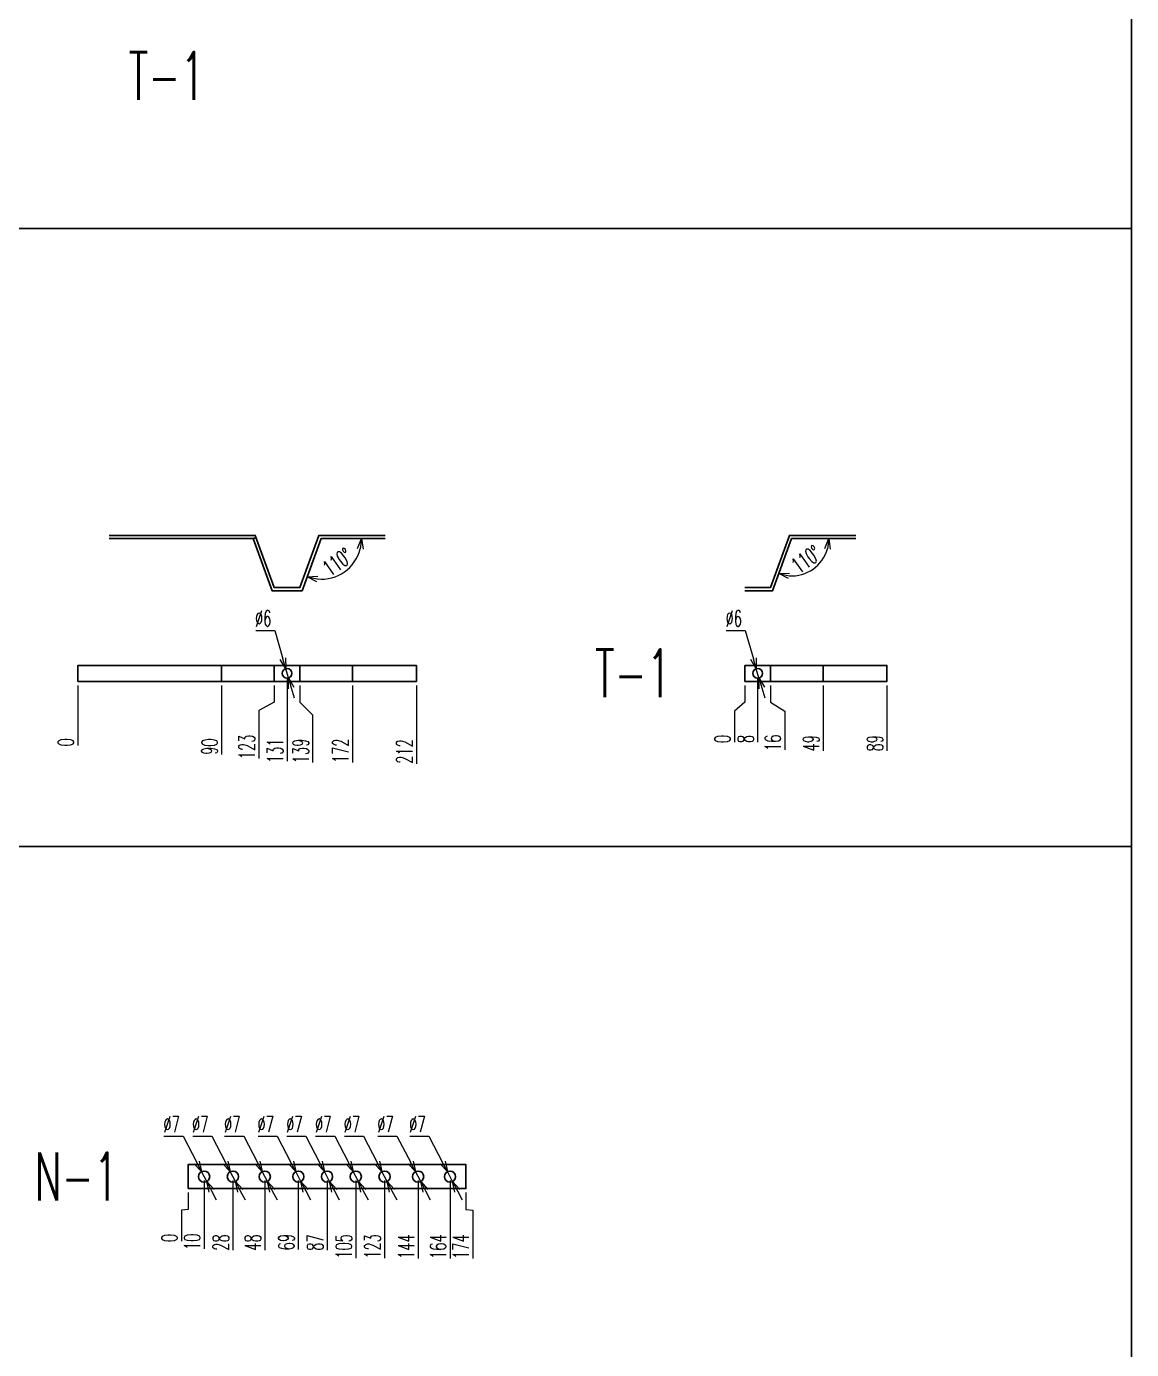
# Model space of a CAD drawing. Header units: millimetres. Extents: x 123558 to 149079, y -1073 to 14418.
# Drawn here: x 131531 to 132223, y 5235 to 6064 of the extents above; entities that cross this region are included whole.
import ezdxf
from ezdxf.enums import TextEntityAlignment as Align

# ---------------------------------------------------------------- set-up
doc = ezdxf.new("R2010")
doc.units = ezdxf.units.MM
doc.header["$LTSCALE"] = 3
doc.layers.add('@.VISIBLE', color=7, linetype='Continuous')
doc.styles.add('Ann_w01', font='romans.shx', dxfattribs={"width": 0.6, "bigfont": 'chineset.shx'})
doc.dimstyles.new('Dim 01_SC05', dxfattribs={"dimscale": 5, "dimtxt": 2, "dimasz": 1.3, "dimexe": 0.5, "dimexo": 0.5, "dimgap": 0.5, "dimtad": 1, "dimtoh": 1, "dimdec": 1, "dimzin": 12, "dimdsep": 46, "dimtxsty": 'Ann_w01', "dimblk": 'OPEN30', "dimcen": 1.5, "dimclrd": 6, "dimclre": 6, "dimclrt": 3, "dimadec": 1, "dimazin": 3, "dimtm": 1e-09, "dimtfac": 1, "dimtdec": 1, "dimtmove": 0, "dimatfit": 3, "dimldrblk": 'OPEN30', "dimfxl": 1, "dimtolj": 1, "dimlwd": 20, "dimlwe": 20, "dimarcsym": 0})

# ---------------------------------------------------------------- blocks, each defined once
blk = doc.blocks.new('*D402')
at = {"layer": '@.VISIBLE', "color": 6, "lineweight": 20, "transparency": 16777216}
blk.add_line((131563.38, 5651.13), (131563.38, 5613.46), dxfattribs=at)
at = {"layer": 'Defpoints', "color": 0, "transparency": 16777216}
for p in [(131563.38, 5658.63), (131563.38, 5653.63), (131563.38, 5619.96)]:
    blk.add_point(p, dxfattribs=at)
at = {"layer": '@.VISIBLE', "color": 3, "transparency": 16777216, "insert": (131555.88, 5615.46), "char_height": 10, "attachment_point": 5, "rotation": 90, "style": 'Ann_w01'}
blk.add_mtext('\\A1;0', dxfattribs=at)
blk = doc.blocks.new('_Open30')
at = {"color": 0, "linetype": 'ByBlock', "lineweight": -2}
for p, q in [((-1, 0.27), (0, 0)), ((0, 0), (-1, -0.27)), ((0, 0), (-1, 0))]:
    blk.add_line(p, q, dxfattribs=at)
blk = doc.blocks.new('*D403')
at = {"layer": '@.VISIBLE', "color": 6, "lineweight": 20, "transparency": 16777216}
blk.add_line((131653.38, 5651.13), (131653.38, 5607.89), dxfattribs=at)
at = {"layer": 'Defpoints', "color": 0, "transparency": 16777216}
for p in [(131563.38, 5658.63), (131653.38, 5653.63), (131653.38, 5620.1)]:
    blk.add_point(p, dxfattribs=at)
at = {"layer": '@.VISIBLE', "color": 3, "transparency": 16777216, "insert": (131645.88, 5612.75), "char_height": 10, "attachment_point": 5, "rotation": 90, "style": 'Ann_w01'}
blk.add_mtext('\\A1;90', dxfattribs=at)
blk = doc.blocks.new('*D404')
at = {"layer": '@.VISIBLE', "color": 6, "lineweight": 20, "transparency": 16777216}
for p, q in [((131686.38, 5651.13), (131686.38, 5640.63)), ((131686.38, 5640.63), (131676.68, 5635.39)), ((131676.68, 5635.39), (131676.68, 5605.32))]:
    blk.add_line(p, q, dxfattribs=at)
at = {"layer": 'Defpoints', "color": 0, "transparency": 16777216}
for p in [(131563.38, 5658.63), (131686.38, 5653.63), (131676.68, 5622.39)]:
    blk.add_point(p, dxfattribs=at)
at = {"layer": '@.VISIBLE', "color": 3, "transparency": 16777216, "insert": (131669.18, 5612.6), "char_height": 10, "attachment_point": 5, "rotation": 90, "style": 'Ann_w01'}
blk.add_mtext('\\A1;123', dxfattribs=at)
blk = doc.blocks.new('*D405')
at = {"layer": '@.VISIBLE', "color": 6, "lineweight": 20, "transparency": 16777216}
blk.add_line((131694.38, 5656.13), (131694.38, 5603.75), dxfattribs=at)
at = {"layer": 'Defpoints', "color": 0, "transparency": 16777216}
for p in [(131563.38, 5658.63), (131694.38, 5658.63), (131694.38, 5619.1)]:
    blk.add_point(p, dxfattribs=at)
at = {"layer": '@.VISIBLE', "color": 3, "transparency": 16777216, "insert": (131686.88, 5610.17), "char_height": 10, "attachment_point": 5, "rotation": 90, "style": 'Ann_w01'}
blk.add_mtext('\\A1;131', dxfattribs=at)
blk = doc.blocks.new('*D406')
at = {"layer": '@.VISIBLE', "color": 6, "lineweight": 20, "transparency": 16777216}
for p, q in [((131702.38, 5651.13), (131702.38, 5640.63)), ((131702.38, 5640.63), (131710.41, 5632.67)), ((131710.41, 5632.67), (131710.41, 5602.89))]:
    blk.add_line(p, q, dxfattribs=at)
at = {"layer": 'Defpoints', "color": 0, "transparency": 16777216}
for p in [(131563.38, 5658.63), (131702.38, 5653.63), (131710.41, 5619.67)]:
    blk.add_point(p, dxfattribs=at)
at = {"layer": '@.VISIBLE', "color": 3, "transparency": 16777216, "insert": (131702.91, 5610.03), "char_height": 10, "attachment_point": 5, "rotation": 90, "style": 'Ann_w01'}
blk.add_mtext('\\A1;139', dxfattribs=at)
blk = doc.blocks.new('*D407')
at = {"layer": '@.VISIBLE', "color": 6, "lineweight": 20, "transparency": 16777216}
blk.add_line((131735.38, 5651.13), (131735.38, 5602.89), dxfattribs=at)
at = {"layer": 'Defpoints', "color": 0, "transparency": 16777216}
for p in [(131563.38, 5658.63), (131735.38, 5653.63), (131735.38, 5619.96)]:
    blk.add_point(p, dxfattribs=at)
at = {"layer": '@.VISIBLE', "color": 3, "transparency": 16777216, "insert": (131727.88, 5610.17), "char_height": 10, "attachment_point": 5, "rotation": 90, "style": 'Ann_w01'}
blk.add_mtext('\\A1;172', dxfattribs=at)
blk = doc.blocks.new('*D408')
at = {"layer": '@.VISIBLE', "color": 6, "lineweight": 20, "transparency": 16777216}
blk.add_line((131775.38, 5651.13), (131775.38, 5602.03), dxfattribs=at)
at = {"layer": 'Defpoints', "color": 0, "transparency": 16777216}
for p in [(131563.38, 5658.63), (131775.38, 5653.63), (131775.38, 5619.96)]:
    blk.add_point(p, dxfattribs=at)
at = {"layer": '@.VISIBLE', "color": 3, "transparency": 16777216, "insert": (131767.88, 5609.75), "char_height": 10, "attachment_point": 5, "rotation": 90, "style": 'Ann_w01'}
blk.add_mtext('\\A1;212', dxfattribs=at)
blk = doc.blocks.new('*D409')
at = {"layer": '@.VISIBLE', "color": 6, "lineweight": 20, "transparency": 16777216}
for p, q in [((131674.72, 5685.54), (131686.64, 5685.54)), ((131686.64, 5685.54), (131691.75, 5667.76)), ((131695.21, 5655.75), (131693.55, 5661.52)), ((131697, 5649.5), (131698.8, 5643.26))]:
    blk.add_line(p, q, dxfattribs=at)
at = {"layer": 'Defpoints', "color": 0, "transparency": 16777216}
for p in [(131693.55, 5661.52), (131695.21, 5655.75)]:
    blk.add_point(p, dxfattribs=at)
at = {"layer": '@.VISIBLE', "color": 6, "lineweight": 20, "transparency": 16777216, "xscale": 6.5, "yscale": 6.5, "zscale": 6.5}
for p, rotation in [((131693.55, 5661.52), 286.0304303626881), ((131695.21, 5655.75), 106.0304303626881)]:
    blk.add_blockref('_Open30', p, dxfattribs=dict(at, rotation=rotation))
at = {"layer": '@.VISIBLE', "color": 3, "transparency": 16777216, "insert": (131679.43, 5693.04), "char_height": 10, "attachment_point": 5, "style": 'Ann_w01'}
blk.add_mtext('\\A1;∅6', dxfattribs=at)
blk = doc.blocks.new('*D421')
at = {"layer": '@.VISIBLE', "color": 6, "lineweight": 20, "transparency": 16777216}
for p, q in [((131969.42, 5685.54), (131981.35, 5685.54)), ((131981.35, 5685.54), (131986.46, 5667.76)), ((131989.91, 5655.75), (131988.26, 5661.52)), ((131991.71, 5649.5), (131993.5, 5643.26))]:
    blk.add_line(p, q, dxfattribs=at)
at = {"layer": 'Defpoints', "color": 0, "transparency": 16777216}
for p in [(131988.26, 5661.52), (131989.91, 5655.75)]:
    blk.add_point(p, dxfattribs=at)
at = {"layer": '@.VISIBLE', "color": 6, "lineweight": 20, "transparency": 16777216, "xscale": 6.5, "yscale": 6.5, "zscale": 6.5}
for p, rotation in [((131988.26, 5661.52), 286.0304303632702), ((131989.91, 5655.75), 106.0304303632702)]:
    blk.add_blockref('_Open30', p, dxfattribs=dict(at, rotation=rotation))
at = {"layer": '@.VISIBLE', "color": 3, "transparency": 16777216, "insert": (131974.14, 5693.04), "char_height": 10, "attachment_point": 5, "style": 'Ann_w01'}
blk.add_mtext('\\A1;∅6', dxfattribs=at)
blk = doc.blocks.new('*D422')
at = {"color": 6, "lineweight": 20, "transparency": 16777216}
for p, q in [((131981.09, 5651.13), (131981.09, 5640.63)), ((131981.09, 5640.63), (131974.57, 5635.05)), ((131974.57, 5635.05), (131974.57, 5615.55))]:
    blk.add_line(p, q, dxfattribs=at)
at = {"layer": 'Defpoints', "color": 0, "transparency": 16777216}
for p in [(131981.09, 5658.63), (131981.09, 5653.63), (131974.57, 5622.05)]:
    blk.add_point(p, dxfattribs=at)
at = {"color": 3, "transparency": 16777216, "insert": (131967.07, 5617.55), "char_height": 10, "attachment_point": 5, "rotation": 90, "style": 'Ann_w01'}
blk.add_mtext('\\A1;0', dxfattribs=at)
blk = doc.blocks.new('*D423')
at = {"color": 6, "lineweight": 20, "transparency": 16777216}
blk.add_line((131989.09, 5656.13), (131989.09, 5615.55), dxfattribs=at)
at = {"layer": 'Defpoints', "color": 0, "transparency": 16777216}
for p in [(131981.09, 5658.63), (131989.09, 5658.63), (131989.09, 5622.05)]:
    blk.add_point(p, dxfattribs=at)
at = {"color": 3, "transparency": 16777216, "insert": (131981.59, 5617.55), "char_height": 10, "attachment_point": 5, "rotation": 90, "style": 'Ann_w01'}
blk.add_mtext('\\A1;8', dxfattribs=at)
blk = doc.blocks.new('*D424')
at = {"color": 6, "lineweight": 20, "transparency": 16777216}
for p, q in [((131997.09, 5651.13), (131997.09, 5640.63)), ((131997.09, 5640.63), (132006.16, 5635.05)), ((132006.16, 5635.05), (132006.16, 5610.7))]:
    blk.add_line(p, q, dxfattribs=at)
at = {"layer": 'Defpoints', "color": 0, "transparency": 16777216}
for p in [(131981.09, 5658.63), (131997.09, 5653.63), (132006.16, 5622.05)]:
    blk.add_point(p, dxfattribs=at)
at = {"color": 3, "transparency": 16777216, "insert": (131998.66, 5615.12), "char_height": 10, "attachment_point": 5, "rotation": 90, "style": 'Ann_w01'}
blk.add_mtext('\\A1;16', dxfattribs=at)
blk = doc.blocks.new('*D425')
at = {"color": 6, "lineweight": 20, "transparency": 16777216}
blk.add_line((132030.09, 5651.13), (132030.09, 5610.12), dxfattribs=at)
at = {"layer": 'Defpoints', "color": 0, "transparency": 16777216}
for p in [(131981.09, 5658.63), (132030.09, 5653.63), (132030.09, 5622.05)]:
    blk.add_point(p, dxfattribs=at)
at = {"color": 3, "transparency": 16777216, "insert": (132022.59, 5614.84), "char_height": 10, "attachment_point": 5, "rotation": 90, "style": 'Ann_w01'}
blk.add_mtext('\\A1;49', dxfattribs=at)
blk = doc.blocks.new('*D426')
at = {"color": 6, "lineweight": 20, "transparency": 16777216}
blk.add_line((132070.09, 5651.13), (132070.09, 5610.12), dxfattribs=at)
at = {"layer": 'Defpoints', "color": 0, "transparency": 16777216}
for p in [(131981.09, 5658.63), (132070.09, 5653.63), (132070.09, 5622.05)]:
    blk.add_point(p, dxfattribs=at)
at = {"color": 3, "transparency": 16777216, "insert": (132062.59, 5614.84), "char_height": 10, "attachment_point": 5, "rotation": 90, "style": 'Ann_w01'}
blk.add_mtext('\\A1;89', dxfattribs=at)
blk = doc.blocks.new('*D451')
at = {"color": 6, "lineweight": 20, "transparency": 16777216}
for p, q in [((131632.43, 5333.54), (131632.43, 5323.04)), ((131632.43, 5323.04), (131628.19, 5322.61)), ((131628.19, 5322.61), (131628.19, 5303.11))]:
    blk.add_line(p, q, dxfattribs=at)
at = {"layer": 'Defpoints', "color": 0, "transparency": 16777216}
for p in [(131632.43, 5343.54), (131632.43, 5336.04), (131628.19, 5309.61)]:
    blk.add_point(p, dxfattribs=at)
at = {"color": 3, "transparency": 16777216, "insert": (131620.69, 5305.11), "char_height": 10, "attachment_point": 5, "rotation": 90, "style": 'Ann_w01'}
blk.add_mtext('\\A1;0', dxfattribs=at)
blk = doc.blocks.new('*D452')
at = {"color": 6, "lineweight": 20, "transparency": 16777216}
blk.add_line((131642.43, 5341.04), (131642.43, 5298.25), dxfattribs=at)
at = {"layer": 'Defpoints', "color": 0, "transparency": 16777216}
for p in [(131632.43, 5343.54), (131642.43, 5343.54), (131642.43, 5309.61)]:
    blk.add_point(p, dxfattribs=at)
at = {"color": 3, "transparency": 16777216, "insert": (131634.93, 5302.68), "char_height": 10, "attachment_point": 5, "rotation": 90, "style": 'Ann_w01'}
blk.add_mtext('\\A1;10', dxfattribs=at)
blk = doc.blocks.new('*D453')
at = {"color": 6, "lineweight": 20, "transparency": 16777216}
blk.add_line((131660.43, 5341.04), (131660.43, 5297.39), dxfattribs=at)
at = {"layer": 'Defpoints', "color": 0, "transparency": 16777216}
for p in [(131632.43, 5343.54), (131660.43, 5343.54), (131660.43, 5309.61)]:
    blk.add_point(p, dxfattribs=at)
at = {"color": 3, "transparency": 16777216, "insert": (131652.93, 5302.25), "char_height": 10, "attachment_point": 5, "rotation": 90, "style": 'Ann_w01'}
blk.add_mtext('\\A1;28', dxfattribs=at)
blk = doc.blocks.new('*D454')
at = {"color": 6, "lineweight": 20, "transparency": 16777216}
blk.add_line((131680.43, 5341.04), (131680.43, 5297.39), dxfattribs=at)
at = {"layer": 'Defpoints', "color": 0, "transparency": 16777216}
for p in [(131632.43, 5343.54), (131680.43, 5343.54), (131680.43, 5309.61)]:
    blk.add_point(p, dxfattribs=at)
at = {"color": 3, "transparency": 16777216, "insert": (131672.93, 5302.25), "char_height": 10, "attachment_point": 5, "rotation": 90, "style": 'Ann_w01'}
blk.add_mtext('\\A1;48', dxfattribs=at)
blk = doc.blocks.new('*D455')
at = {"color": 6, "lineweight": 20, "transparency": 16777216}
blk.add_line((131701.43, 5341.04), (131701.43, 5297.96), dxfattribs=at)
at = {"layer": 'Defpoints', "color": 0, "transparency": 16777216}
for p in [(131632.43, 5343.54), (131701.43, 5343.54), (131701.43, 5309.61)]:
    blk.add_point(p, dxfattribs=at)
at = {"color": 3, "transparency": 16777216, "insert": (131693.93, 5302.54), "char_height": 10, "attachment_point": 5, "rotation": 90, "style": 'Ann_w01'}
blk.add_mtext('\\A1;69', dxfattribs=at)
blk = doc.blocks.new('*D456')
at = {"color": 6, "lineweight": 20, "transparency": 16777216}
blk.add_line((131719.43, 5341.04), (131719.43, 5297.39), dxfattribs=at)
at = {"layer": 'Defpoints', "color": 0, "transparency": 16777216}
for p in [(131632.43, 5343.54), (131719.43, 5343.54), (131719.43, 5309.61)]:
    blk.add_point(p, dxfattribs=at)
at = {"color": 3, "transparency": 16777216, "insert": (131711.93, 5302.25), "char_height": 10, "attachment_point": 5, "rotation": 90, "style": 'Ann_w01'}
blk.add_mtext('\\A1;87', dxfattribs=at)
blk = doc.blocks.new('*D457')
at = {"color": 6, "lineweight": 20, "transparency": 16777216}
blk.add_line((131737.43, 5341.04), (131737.43, 5292.54), dxfattribs=at)
at = {"layer": 'Defpoints', "color": 0, "transparency": 16777216}
for p in [(131632.43, 5343.54), (131737.43, 5343.54), (131737.43, 5309.61)]:
    blk.add_point(p, dxfattribs=at)
at = {"color": 3, "transparency": 16777216, "insert": (131729.93, 5299.82), "char_height": 10, "attachment_point": 5, "rotation": 90, "style": 'Ann_w01'}
blk.add_mtext('\\A1;105', dxfattribs=at)
blk = doc.blocks.new('*D458')
at = {"color": 6, "lineweight": 20, "transparency": 16777216}
blk.add_line((131755.43, 5341.04), (131755.43, 5292.54), dxfattribs=at)
at = {"layer": 'Defpoints', "color": 0, "transparency": 16777216}
for p in [(131632.43, 5343.54), (131755.43, 5343.54), (131755.43, 5309.61)]:
    blk.add_point(p, dxfattribs=at)
at = {"color": 3, "transparency": 16777216, "insert": (131747.93, 5299.82), "char_height": 10, "attachment_point": 5, "rotation": 90, "style": 'Ann_w01'}
blk.add_mtext('\\A1;123', dxfattribs=at)
blk = doc.blocks.new('*D459')
at = {"color": 6, "lineweight": 20, "transparency": 16777216}
blk.add_line((131776.43, 5341.04), (131776.43, 5292.25), dxfattribs=at)
at = {"layer": 'Defpoints', "color": 0, "transparency": 16777216}
for p in [(131632.43, 5343.54), (131776.43, 5343.54), (131776.43, 5309.61)]:
    blk.add_point(p, dxfattribs=at)
at = {"color": 3, "transparency": 16777216, "insert": (131768.93, 5299.68), "char_height": 10, "attachment_point": 5, "rotation": 90, "style": 'Ann_w01'}
blk.add_mtext('\\A1;144', dxfattribs=at)
blk = doc.blocks.new('*D460')
at = {"color": 6, "lineweight": 20, "transparency": 16777216}
blk.add_line((131796.43, 5341.04), (131796.43, 5292.25), dxfattribs=at)
at = {"layer": 'Defpoints', "color": 0, "transparency": 16777216}
for p in [(131632.43, 5343.54), (131796.43, 5343.54), (131796.43, 5309.61)]:
    blk.add_point(p, dxfattribs=at)
at = {"color": 3, "transparency": 16777216, "insert": (131788.93, 5299.68), "char_height": 10, "attachment_point": 5, "rotation": 90, "style": 'Ann_w01'}
blk.add_mtext('\\A1;164', dxfattribs=at)
blk = doc.blocks.new('*D461')
at = {"color": 6, "lineweight": 20, "transparency": 16777216}
for p, q in [((131806.43, 5333.54), (131806.43, 5323.04)), ((131806.43, 5323.04), (131810.71, 5322.61)), ((131810.71, 5322.61), (131810.71, 5292.25))]:
    blk.add_line(p, q, dxfattribs=at)
at = {"layer": 'Defpoints', "color": 0, "transparency": 16777216}
for p in [(131632.43, 5343.54), (131806.43, 5336.04), (131810.71, 5309.61)]:
    blk.add_point(p, dxfattribs=at)
at = {"color": 3, "transparency": 16777216, "insert": (131803.21, 5299.68), "char_height": 10, "attachment_point": 5, "rotation": 90, "style": 'Ann_w01'}
blk.add_mtext('\\A1;174', dxfattribs=at)
blk = doc.blocks.new('*D462')
at = {"color": 6, "lineweight": 20, "transparency": 16777216}
for p, q in [((131617.28, 5368.79), (131629.21, 5368.79)), ((131629.21, 5368.79), (131637.79, 5352.4)), ((131644.05, 5340.44), (131640.8, 5346.65)), ((131647.07, 5334.69), (131650.08, 5328.93))]:
    blk.add_line(p, q, dxfattribs=at)
at = {"layer": 'Defpoints', "color": 0, "transparency": 16777216}
for p in [(131640.8, 5346.65), (131644.05, 5340.44)]:
    blk.add_point(p, dxfattribs=at)
at = {"color": 6, "lineweight": 20, "transparency": 16777216, "xscale": 6.5, "yscale": 6.5, "zscale": 6.5}
for p, rotation in [((131640.8, 5346.65), 297.6362540732255), ((131644.05, 5340.44), 117.6362540732255)]:
    blk.add_blockref('_Open30', p, dxfattribs=dict(at, rotation=rotation))
at = {"color": 3, "transparency": 16777216, "insert": (131621.99, 5376.29), "char_height": 10, "attachment_point": 5, "style": 'Ann_w01'}
blk.add_mtext('\\A1;∅7', dxfattribs=at)
blk = doc.blocks.new('*D463')
at = {"color": 6, "lineweight": 20, "transparency": 16777216}
for p, q in [((131771.28, 5368.79), (131783.21, 5368.79)), ((131783.21, 5368.79), (131791.79, 5352.4)), ((131798.05, 5340.44), (131794.8, 5346.65)), ((131801.06, 5334.69), (131804.08, 5328.93))]:
    blk.add_line(p, q, dxfattribs=at)
at = {"layer": 'Defpoints', "color": 0, "transparency": 16777216}
for p in [(131794.8, 5346.65), (131798.05, 5340.44)]:
    blk.add_point(p, dxfattribs=at)
at = {"color": 6, "lineweight": 20, "transparency": 16777216, "xscale": 6.5, "yscale": 6.5, "zscale": 6.5}
for p, rotation in [((131794.8, 5346.65), 297.6362540730973), ((131798.05, 5340.44), 117.6362540730973)]:
    blk.add_blockref('_Open30', p, dxfattribs=dict(at, rotation=rotation))
at = {"color": 3, "transparency": 16777216, "insert": (131775.99, 5376.29), "char_height": 10, "attachment_point": 5, "style": 'Ann_w01'}
blk.add_mtext('\\A1;∅7', dxfattribs=at)
blk = doc.blocks.new('*D464')
at = {"color": 6, "lineweight": 20, "transparency": 16777216}
for p, q in [((131635.28, 5368.79), (131647.21, 5368.79)), ((131647.21, 5368.79), (131655.79, 5352.4)), ((131662.05, 5340.44), (131658.8, 5346.65)), ((131665.07, 5334.69), (131668.08, 5328.93))]:
    blk.add_line(p, q, dxfattribs=at)
at = {"layer": 'Defpoints', "color": 0, "transparency": 16777216}
for p in [(131658.8, 5346.65), (131662.05, 5340.44)]:
    blk.add_point(p, dxfattribs=at)
at = {"color": 6, "lineweight": 20, "transparency": 16777216, "xscale": 6.5, "yscale": 6.5, "zscale": 6.5}
for p, rotation in [((131658.8, 5346.65), 297.6362540729592), ((131662.05, 5340.44), 117.6362540729592)]:
    blk.add_blockref('_Open30', p, dxfattribs=dict(at, rotation=rotation))
at = {"color": 3, "transparency": 16777216, "insert": (131639.99, 5376.29), "char_height": 10, "attachment_point": 5, "style": 'Ann_w01'}
blk.add_mtext('\\A1;∅7', dxfattribs=at)
blk = doc.blocks.new('*D465')
at = {"color": 6, "lineweight": 20, "transparency": 16777216}
for p, q in [((131730.28, 5368.79), (131742.21, 5368.79)), ((131742.21, 5368.79), (131750.79, 5352.4)), ((131757.05, 5340.44), (131753.8, 5346.65)), ((131760.07, 5334.69), (131763.08, 5328.93))]:
    blk.add_line(p, q, dxfattribs=at)
at = {"layer": 'Defpoints', "color": 0, "transparency": 16777216}
for p in [(131753.8, 5346.65), (131757.05, 5340.44)]:
    blk.add_point(p, dxfattribs=at)
at = {"color": 6, "lineweight": 20, "transparency": 16777216, "xscale": 6.5, "yscale": 6.5, "zscale": 6.5}
for p, rotation in [((131753.8, 5346.65), 297.6362540737857), ((131757.05, 5340.44), 117.6362540737857)]:
    blk.add_blockref('_Open30', p, dxfattribs=dict(at, rotation=rotation))
at = {"color": 3, "transparency": 16777216, "insert": (131734.99, 5376.29), "char_height": 10, "attachment_point": 5, "style": 'Ann_w01'}
blk.add_mtext('\\A1;∅7', dxfattribs=at)
blk = doc.blocks.new('*D466')
at = {"color": 6, "lineweight": 20, "transparency": 16777216}
for p, q in [((131712.28, 5368.79), (131724.21, 5368.79)), ((131724.21, 5368.79), (131732.79, 5352.4)), ((131739.05, 5340.44), (131735.8, 5346.65)), ((131742.07, 5334.69), (131745.08, 5328.93))]:
    blk.add_line(p, q, dxfattribs=at)
at = {"layer": 'Defpoints', "color": 0, "transparency": 16777216}
for p in [(131735.8, 5346.65), (131739.05, 5340.44)]:
    blk.add_point(p, dxfattribs=at)
at = {"color": 6, "lineweight": 20, "transparency": 16777216, "xscale": 6.5, "yscale": 6.5, "zscale": 6.5}
for p, rotation in [((131735.8, 5346.65), 297.6362540736753), ((131739.05, 5340.44), 117.6362540736752)]:
    blk.add_blockref('_Open30', p, dxfattribs=dict(at, rotation=rotation))
at = {"color": 3, "transparency": 16777216, "insert": (131716.99, 5376.29), "char_height": 10, "attachment_point": 5, "style": 'Ann_w01'}
blk.add_mtext('\\A1;∅7', dxfattribs=at)
blk = doc.blocks.new('*D467')
at = {"color": 6, "lineweight": 20, "transparency": 16777216}
for p, q in [((131694.28, 5368.79), (131706.21, 5368.79)), ((131706.21, 5368.79), (131714.79, 5352.4)), ((131721.05, 5340.44), (131717.8, 5346.65)), ((131724.07, 5334.69), (131727.08, 5328.93))]:
    blk.add_line(p, q, dxfattribs=at)
at = {"layer": 'Defpoints', "color": 0, "transparency": 16777216}
for p in [(131717.8, 5346.65), (131721.05, 5340.44)]:
    blk.add_point(p, dxfattribs=at)
at = {"color": 6, "lineweight": 20, "transparency": 16777216, "xscale": 6.5, "yscale": 6.5, "zscale": 6.5}
for p, rotation in [((131717.8, 5346.65), 297.6362540732532), ((131721.05, 5340.44), 117.6362540732532)]:
    blk.add_blockref('_Open30', p, dxfattribs=dict(at, rotation=rotation))
at = {"color": 3, "transparency": 16777216, "insert": (131698.99, 5376.29), "char_height": 10, "attachment_point": 5, "style": 'Ann_w01'}
blk.add_mtext('\\A1;∅7', dxfattribs=at)
blk = doc.blocks.new('*D468')
at = {"color": 6, "lineweight": 20, "transparency": 16777216}
for p, q in [((131676.28, 5368.79), (131688.21, 5368.79)), ((131688.21, 5368.79), (131696.79, 5352.4)), ((131703.05, 5340.44), (131699.8, 5346.65)), ((131706.07, 5334.69), (131709.08, 5328.93))]:
    blk.add_line(p, q, dxfattribs=at)
at = {"layer": 'Defpoints', "color": 0, "transparency": 16777216}
for p in [(131699.8, 5346.65), (131703.05, 5340.44)]:
    blk.add_point(p, dxfattribs=at)
at = {"color": 6, "lineweight": 20, "transparency": 16777216, "xscale": 6.5, "yscale": 6.5, "zscale": 6.5}
for p, rotation in [((131699.8, 5346.65), 297.6362540733261), ((131703.05, 5340.44), 117.6362540733261)]:
    blk.add_blockref('_Open30', p, dxfattribs=dict(at, rotation=rotation))
at = {"color": 3, "transparency": 16777216, "insert": (131680.99, 5376.29), "char_height": 10, "attachment_point": 5, "style": 'Ann_w01'}
blk.add_mtext('\\A1;∅7', dxfattribs=at)
blk = doc.blocks.new('*D469')
at = {"color": 6, "lineweight": 20, "transparency": 16777216}
for p, q in [((131655.28, 5368.79), (131667.21, 5368.79)), ((131667.21, 5368.79), (131675.79, 5352.4)), ((131682.05, 5340.44), (131678.8, 5346.65)), ((131685.07, 5334.69), (131688.08, 5328.93))]:
    blk.add_line(p, q, dxfattribs=at)
at = {"layer": 'Defpoints', "color": 0, "transparency": 16777216}
for p in [(131678.8, 5346.65), (131682.05, 5340.44)]:
    blk.add_point(p, dxfattribs=at)
at = {"color": 6, "lineweight": 20, "transparency": 16777216, "xscale": 6.5, "yscale": 6.5, "zscale": 6.5}
for p, rotation in [((131678.8, 5346.65), 297.6362540734365), ((131682.05, 5340.44), 117.6362540734366)]:
    blk.add_blockref('_Open30', p, dxfattribs=dict(at, rotation=rotation))
at = {"color": 3, "transparency": 16777216, "insert": (131659.99, 5376.29), "char_height": 10, "attachment_point": 5, "style": 'Ann_w01'}
blk.add_mtext('\\A1;∅7', dxfattribs=at)
blk = doc.blocks.new('*D470')
at = {"color": 6, "lineweight": 20, "transparency": 16777216}
for p, q in [((131751.28, 5368.79), (131763.21, 5368.79)), ((131763.21, 5368.79), (131771.79, 5352.4)), ((131778.05, 5340.44), (131774.8, 5346.65)), ((131781.06, 5334.69), (131784.08, 5328.93))]:
    blk.add_line(p, q, dxfattribs=at)
at = {"layer": 'Defpoints', "color": 0, "transparency": 16777216}
for p in [(131774.8, 5346.65), (131778.05, 5340.44)]:
    blk.add_point(p, dxfattribs=at)
at = {"color": 6, "lineweight": 20, "transparency": 16777216, "xscale": 6.5, "yscale": 6.5, "zscale": 6.5}
for p, rotation in [((131774.8, 5346.65), 297.6362540729592), ((131778.05, 5340.44), 117.6362540729592)]:
    blk.add_blockref('_Open30', p, dxfattribs=dict(at, rotation=rotation))
at = {"color": 3, "transparency": 16777216, "insert": (131755.99, 5376.29), "char_height": 10, "attachment_point": 5, "style": 'Ann_w01'}
blk.add_mtext('\\A1;∅7', dxfattribs=at)
blk = doc.blocks.new('*D710')
at = {"color": 6, "lineweight": 20, "transparency": 16777216}
blk.add_arc((131715.68, 5743.01), 25.4, 264.70433, 345.29567, dxfattribs=at)
at = {"layer": 'Defpoints', "color": 0, "transparency": 16777216}
for p in [(131715.68, 5743.01), (131715.68, 5743.01), (131755.88, 5743.01), (131722.96, 5718.68), (131703.78, 5710.31)]:
    blk.add_point(p, dxfattribs=at)
at = {"color": 6, "lineweight": 20, "transparency": 16777216, "xscale": 6.5, "yscale": 6.5, "zscale": 6.5}
for p, rotation in [((131741.08, 5743.01), 82.64783741931737), ((131706.99, 5719.14), 167.3521625807255)]:
    blk.add_blockref('_Open30', p, dxfattribs=dict(at, rotation=rotation))
at = {"color": 3, "transparency": 16777216, "insert": (131725.94, 5728.35), "char_height": 10, "attachment_point": 5, "rotation": 35, "style": 'Ann_w01'}
blk.add_mtext('\\A1;110°', dxfattribs=at)
blk = doc.blocks.new('*D711')
at = {"color": 6, "lineweight": 20, "transparency": 16777216}
blk.add_arc((132010.39, 5743.01), 23.35, 266.00244, 343.99756, dxfattribs=at)
at = {"layer": 'Defpoints', "color": 0, "transparency": 16777216}
for p in [(132010.39, 5743.01), (132010.39, 5743.01), (132050.59, 5743.01), (132017.08, 5720.64), (131998.49, 5710.31)]:
    blk.add_point(p, dxfattribs=at)
at = {"color": 6, "lineweight": 20, "transparency": 16777216, "xscale": 6.5, "yscale": 6.5, "zscale": 6.5}
for p, rotation in [((132033.74, 5743.01), 81.99878156310497), ((132002.4, 5721.07), 168.0012184368927)]:
    blk.add_blockref('_Open30', p, dxfattribs=dict(at, rotation=rotation))
at = {"color": 3, "transparency": 16777216, "insert": (132019.48, 5730.03), "char_height": 10, "attachment_point": 5, "rotation": 35, "style": 'Ann_w01'}
blk.add_mtext('\\A1;110°', dxfattribs=at)

msp = doc.modelspace()

# ---------------------------------------------------------------- linework, layer by layer
for p, q in [((130973.11, 5937.14), (132223.25, 5937.14)), ((130973.11, 5550.31), (132223.25, 5550.31))]:
    msp.add_line(p, q)
for points in [[(130973.11, 6562.65), (132223.25, 6562.65), (132223.25, 5204.39), (130973.11, 5204.39)], [(131632.43, 5336.04), (131806.43, 5336.04), (131806.43, 5351.04), (131632.43, 5351.04)]]:
    msp.add_lwpolyline(points, close=True)
at = {"color": 7}
for centre in [(131642.43, 5343.54), (131660.43, 5343.54), (131680.43, 5343.54), (131701.43, 5343.54), (131719.43, 5343.54), (131737.43, 5343.54), (131755.43, 5343.54), (131776.43, 5343.54), (131796.43, 5343.54)]:
    msp.add_circle(centre, 3.5, dxfattribs=at)
at = {"layer": '@.VISIBLE', "color": 4}
for p, q in [((131673.07, 5743.01), (131674.95, 5743.69)), ((131563.38, 5663.63), (131563.38, 5653.63)), ((131653.38, 5663.63), (131653.38, 5653.63)), ((131686.38, 5663.63), (131686.38, 5653.63)), ((131702.38, 5663.63), (131702.38, 5653.63)), ((131735.38, 5663.63), (131735.38, 5653.63)), ((131775.38, 5663.63), (131775.38, 5653.63)), ((131981.09, 5663.63), (131981.09, 5653.63)), ((131997.09, 5663.63), (131997.09, 5653.63)), ((132030.09, 5663.63), (132030.09, 5653.63)), ((132070.09, 5663.63), (132070.09, 5653.63))]:
    msp.add_line(p, q, dxfattribs=at)
for points in [[(131582.88, 5745.01), (131674.48, 5745.01), (131686.38, 5712.31), (131702.38, 5712.31), (131714.28, 5745.01), (131755.88, 5745.01)], [(131582.88, 5743.01), (131673.07, 5743.01), (131684.98, 5710.31), (131703.78, 5710.31), (131715.68, 5743.01), (131755.88, 5743.01)], [(131981.09, 5712.31), (131997.09, 5712.31), (132008.99, 5745.01), (132050.59, 5745.01)], [(131981.12, 5710.31), (131998.49, 5710.31), (132010.39, 5743.01), (132050.59, 5743.01)], [(131981.09, 5653.63), (132070.09, 5653.63), (132070.09, 5663.63), (131981.09, 5663.63)]]:
    msp.add_lwpolyline(points, dxfattribs=at)
msp.add_lwpolyline([(131775.38, 5653.63), (131775.38, 5663.63), (131563.38, 5663.63), (131563.38, 5653.63)], close=True, dxfattribs=at)
for centre in [(131694.38, 5658.63), (131989.09, 5658.63)]:
    msp.add_circle(centre, 3, dxfattribs=at)

# ---------------------------------------------------------------- texts
at = {"style": 'Ann_w01', "width": 0.6}
for s, p in [('T-1', (131619.07, 6032.63)), ('T-1', (131911.09, 5658.63)), ('N-1', (131562.43, 5343.54))]:
    msp.add_text(s, height=30, dxfattribs=at).set_placement(p, align=Align.MIDDLE_CENTER)

# ---------------------------------------------------------------- dimensions: what is measured, and where the dimension line sits
for base, line1, line2, picture, middle in [((131722.96, 5718.68), ((131715.68, 5743.01), (131755.88, 5743.01)), ((131703.78, 5710.31), (131715.68, 5743.01)), '*D710', (131725.94, 5728.35)), ((132017.08, 5720.64), ((132010.39, 5743.01), (132050.59, 5743.01)), ((131998.49, 5710.31), (132010.39, 5743.01)), '*D711', (132019.48, 5730.03))]:
    dim = msp.add_angular_dim_2l(base=base, line1=line1, line2=line2, dimstyle='Dim 01_SC05')
    dim.commit()
    dim.dimension.update_dxf_attribs({"geometry": picture, "text_midpoint": middle})
for feature_location, offset, origin, picture, middle in [((131981.0856668, 5653.63357679), (-6.51481359, -31.58078259), (131981.0856668, 5658.63357679), '*D422', (131967.07085321, 5617.5527942)), ((131989.09, 5658.63), (0, -36.58), (131981.09, 5658.63), '*D423', (131981.59, 5617.55)), ((131997.09, 5653.63), (9.08, -31.58), (131981.09, 5658.63), '*D424', (131998.66, 5615.12)), ((132030.09, 5653.63), (0, -31.58), (131981.09, 5658.63), '*D425', (132022.59, 5614.84)), ((132070.09, 5653.63), (0, -31.58), (131981.09, 5658.63), '*D426', (132062.59, 5614.84)), ((131632.42784465, 5336.04432306), (-4.2344696, -26.43731501), (131632.42784465, 5343.54432306), '*D451', (131620.69337505, 5305.10700805)), ((131642.43, 5343.54), (0, -33.94), (131632.43, 5343.54), '*D452', (131634.93, 5302.68)), ((131660.43, 5343.54), (0, -33.94), (131632.43, 5343.54), '*D453', (131652.93, 5302.25)), ((131680.43, 5343.54), (0, -33.94), (131632.43, 5343.54), '*D454', (131672.93, 5302.25)), ((131701.43, 5343.54), (0, -33.94), (131632.43, 5343.54), '*D455', (131693.93, 5302.54)), ((131719.43, 5343.54), (0, -33.94), (131632.43, 5343.54), '*D456', (131711.93, 5302.25)), ((131737.43, 5343.54), (0, -33.94), (131632.43, 5343.54), '*D457', (131729.93, 5299.82)), ((131755.43, 5343.54), (0, -33.94), (131632.43, 5343.54), '*D458', (131747.93, 5299.82)), ((131776.43, 5343.54), (0, -33.94), (131632.43, 5343.54), '*D459', (131768.93, 5299.68)), ((131796.43, 5343.54), (0, -33.94), (131632.43, 5343.54), '*D460', (131788.93, 5299.68)), ((131806.43, 5336.04), (4.28, -26.44), (131632.43, 5343.54), '*D461', (131803.21, 5299.68))]:
    dim = msp.add_ordinate_dim(feature_location=feature_location, offset=offset, dtype=1, origin=origin, dimstyle='Dim 01_SC05')
    dim.commit()
    dim.dimension.update_dxf_attribs({"geometry": picture, "text_midpoint": middle})
for p1, p2, picture, middle in [((131644.05, 5340.44), (131640.8, 5346.65), '*D462', (131621.99, 5368.79)), ((131662.05, 5340.44), (131658.8, 5346.65), '*D464', (131639.99, 5368.79)), ((131682.05, 5340.44), (131678.8, 5346.65), '*D469', (131659.99, 5368.79)), ((131703.05, 5340.44), (131699.8, 5346.65), '*D468', (131680.99, 5368.79)), ((131721.05, 5340.44), (131717.8, 5346.65), '*D467', (131698.99, 5368.79)), ((131739.05, 5340.44), (131735.8, 5346.65), '*D466', (131716.99, 5368.79)), ((131757.05, 5340.44), (131753.8, 5346.65), '*D465', (131734.99, 5368.79)), ((131778.05, 5340.44), (131774.8, 5346.65), '*D470', (131755.99, 5368.79)), ((131798.05, 5340.44), (131794.8, 5346.65), '*D463', (131775.99, 5368.79))]:
    dim = msp.add_diameter_dim_2p(p1=p1, p2=p2, dimstyle='Dim 01_SC05')
    dim.commit()
    dim.dimension.update_dxf_attribs({"geometry": picture, "text_midpoint": middle, "dimtype": 163})
at = {"layer": '@.VISIBLE', "color": 4}
for p1, p2, picture, middle in [((131695.21, 5655.75), (131693.55, 5661.52), '*D409', (131679.43, 5685.54)), ((131989.91, 5655.75), (131988.26, 5661.52), '*D421', (131974.14, 5685.54))]:
    dim = msp.add_diameter_dim_2p(p1=p1, p2=p2, dimstyle='Dim 01_SC05', dxfattribs=at)
    dim.commit()
    dim.dimension.update_dxf_attribs({"geometry": picture, "text_midpoint": middle, "dimtype": 163})
for feature_location, offset, origin, picture, middle in [((131563.37690043, 5653.63357679), (0, -33.67359677), (131563.37690043, 5658.63357679), '*D402', (131555.87690043, 5615.45998002)), ((131653.38, 5653.63), (0, -33.53), (131563.38, 5658.63), '*D403', (131645.88, 5612.75)), ((131686.38, 5653.63), (-9.7, -31.25), (131563.38, 5658.63), '*D404', (131669.18, 5612.6)), ((131694.38, 5658.63), (0, -39.53), (131563.38, 5658.63), '*D405', (131686.88, 5610.17)), ((131702.38, 5653.63), (8.03, -33.96), (131563.38, 5658.63), '*D406', (131702.91, 5610.03)), ((131735.38, 5653.63), (0, -33.67), (131563.38, 5658.63), '*D407', (131727.88, 5610.17)), ((131775.38, 5653.63), (0, -33.67), (131563.38, 5658.63), '*D408', (131767.88, 5609.75))]:
    dim = msp.add_ordinate_dim(feature_location=feature_location, offset=offset, dtype=1, origin=origin, dimstyle='Dim 01_SC05', dxfattribs=at)
    dim.commit()
    dim.dimension.update_dxf_attribs({"geometry": picture, "text_midpoint": middle})

doc.saveas('drawing.dxf')
